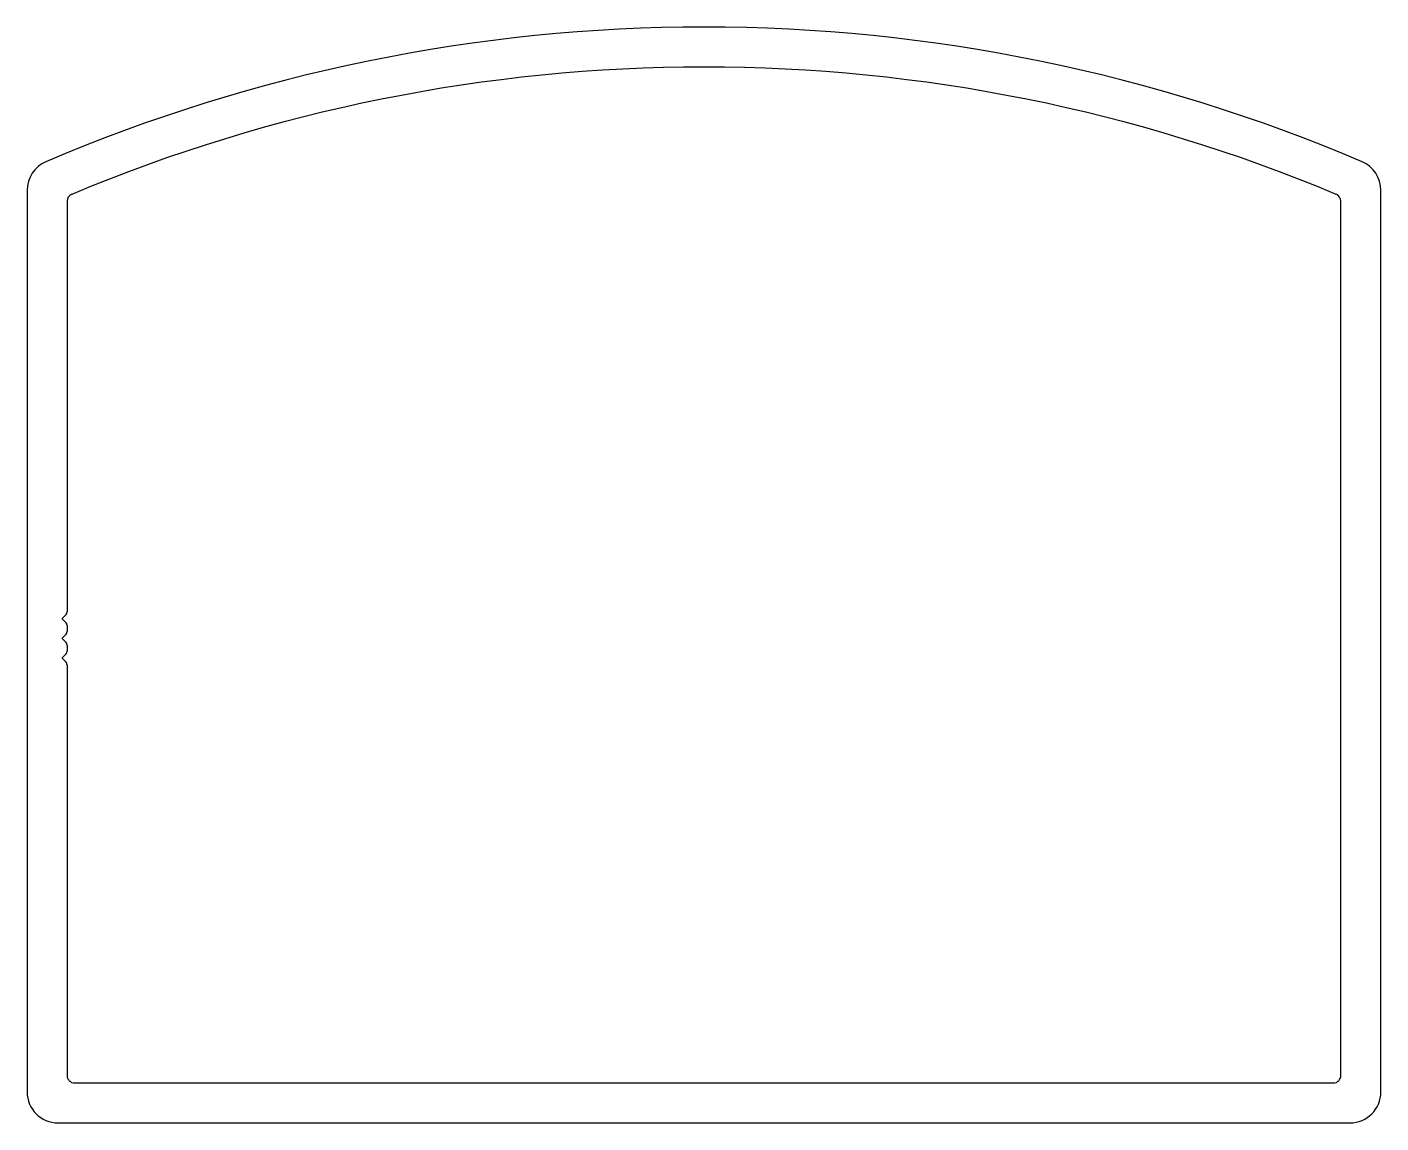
# Model space of a CAD drawing. Extents: x 5.3 to 74.1, y 3.5 to 59.1.
import ezdxf

# ---------------------------------------------------------------- set-up
doc = ezdxf.new("R2010")
doc.units = 0
doc.layers.get('0').update_dxf_attribs({"linetype": 'CONTINUOUS'})

msp = doc.modelspace()

# ---------------------------------------------------------------- linework, layer by layer
for p, q in [((5.348, 50.807), (5.348, 5.043)), ((7.378, 50.253), (7.378, 29.422)), ((72.021, 5.883), (72.021, 50.253)), ((74.051, 5.043), (74.051, 50.807)), ((7.305, 29.245), (7.134, 29.074)), ((7.134, 29.062), (7.305, 28.891)), ((7.305, 28.245), (7.134, 28.074)), ((7.378, 28.715), (7.378, 28.422)), ((7.134, 28.062), (7.305, 27.891)), ((7.378, 27.715), (7.378, 27.422)), ((7.305, 27.245), (7.134, 27.074)), ((7.134, 27.063), (7.305, 26.891)), ((7.378, 26.715), (7.378, 5.883)), ((7.758, 5.503), (71.641, 5.503)), ((6.918, 3.473), (72.481, 3.473))]:
    msp.add_line(p, q)
for centre, radius, start, end in [((39.7, -25.867), 84.96, 90, 113.14602), ((39.7, -25.867), 84.96, 66.85398, 90), ((39.7, -25.867), 82.93, 90, 112.76347), ((39.7, -25.867), 82.93, 67.23653, 90), ((6.923, 50.807), 1.575, 113.14602, 180), ((72.476, 50.807), 1.575, 0, 66.85398), ((7.759, 50.253), 0.381, 112.76347, 180), ((71.64, 50.253), 0.381, 0, 67.23653), ((7.139, 29.068), 0.008, 135, 225), ((7.128, 29.422), 0.25, 315, 360), ((7.128, 28.715), 0.25, 0, 45), ((7.128, 28.422), 0.25, 315, 360), ((7.139, 28.068), 0.008, 135, 225), ((7.128, 27.715), 0.25, 360, 45), ((7.139, 27.068), 0.008, 135, 225), ((7.128, 27.422), 0.25, 315, 360), ((7.128, 26.715), 0.25, 0, 45), ((7.758, 5.883), 0.38, 180, 270), ((71.641, 5.883), 0.38, 270, 360), ((6.918, 5.043), 1.57, 180, 270), ((72.481, 5.043), 1.57, 270, 0)]:
    msp.add_arc(centre, radius, start, end)

doc.saveas('drawing.dxf')
